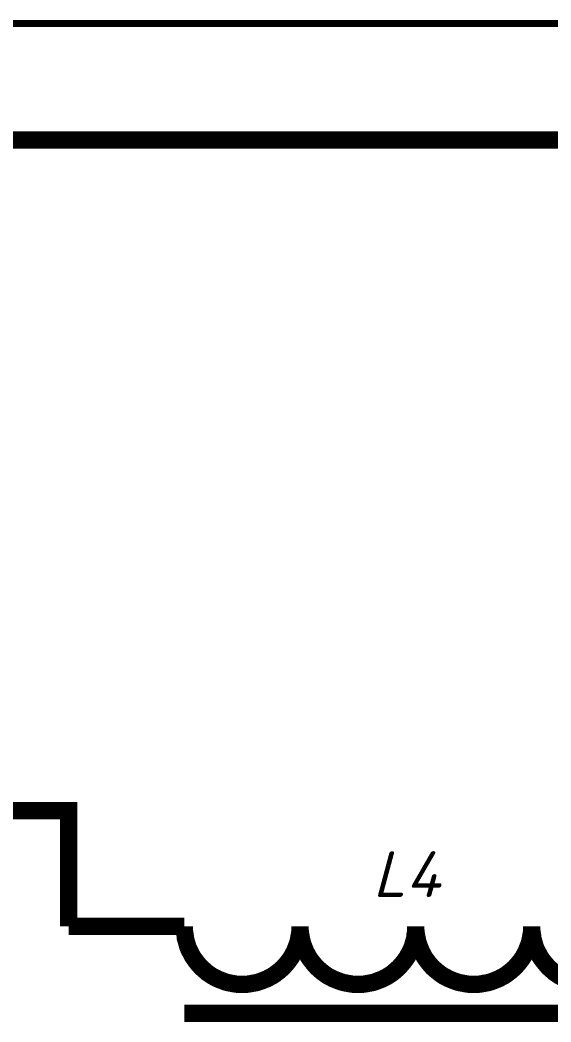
# Model space of a CAD drawing. Header units: inches. Extents: x 0 to 841, y 0 to 594.
# Drawn here: x 92.93 to 115.86, y 550.87 to 594.15 of the extents above; entities that cross this region are included whole.
import ezdxf

# ---------------------------------------------------------------- set-up
doc = ezdxf.new("R2010")
doc.units = ezdxf.units.IN
doc.layers.add('Sheet', color=255, linetype='Continuous')
doc.styles.get("Standard").update_dxf_attribs({"font": 'isocpeui.ttf'})

msp = doc.modelspace()

# ---------------------------------------------------------------- linework, layer by layer
at = {"layer": 'Sheet'}
for points in [[(0.045, 594, 0.3, 0.3, 0), (841, 594, 0.3, 0.3, 0), (841, 0, 0.3, 0.3, 0), (0.045, 0, 0.3, 0.3, 0), (0.045, 594, 0.3, 0.3, 0)], [(0.045, 594, 0.3, 0.3, 0), (841, 594, 0.3, 0.3, 0), (841, 0, 0.3, 0.3, 0), (0.045, 0, 0.3, 0.3, 0), (0.045, 594, 0.3, 0.3, 0)], [(0.045, 594, 0.0991, 0.0991, 0), (0.045, 0, 0.0991, 0.0991, 0), (841, 0, 0.0991, 0.0991, 0), (841, 594, 0.0991, 0.0991, 0), (0.045, 594, 0.0991, 0.0991, 0), (0.045, 594, 0.0991, 0.0991, 0)], [(0.045, 594, 0.0991, 0.0991, 0), (0.045, 0, 0.0991, 0.0991, 0), (841, 0, 0.0991, 0.0991, 0), (841, 594, 0.0991, 0.0991, 0), (0.045, 594, 0.0991, 0.0991, 0), (0.045, 594, 0.0991, 0.0991, 0)], [(20.032, 588.969, 0.749, 0.749, 0), (836.014, 588.969, 0.749, 0.749, 0), (836.014, 4.986, 0.749, 0.749, 0), (20.032, 4.986, 0.749, 0.749, 0), (20.032, 588.969, 0.749, 0.749, 0)]]:
    msp.add_lwpolyline(points, format="xyseb", close=True, dxfattribs=at)
for points in [[(42.524, 559.997, 0.749, 0.749, 0), (42.524, 559.997, 0.749, 0.749, 0), (52.529, 559.997, 0.749, 0.749, 0), (67.531, 559.997, 0.749, 0.749, 0), (67.531, 559.997, 0.749, 0.749, 0), (82.521, 559.997, 0.749, 0.749, 0), (89.944, 559.997, 0.749, 0.749, 0), (89.944, 559.997, 0.749, 0.749, 0), (95.03, 559.997, 0.749, 0.749, 0), (95.03, 555, 0.749, 0.749, 0), (95.03, 555, 0.749, 0.749, 0)], [(95.03, 555, 0.749, 0.749, 0), (100.027, 555, 0.749, 0.749, 0)], [(100.027, 555, 0.749, 0.749, 0), (100.027, 554.876, 0.749, 0.749, 0), (100.038, 554.741, 0.749, 0.749, 0), (100.061, 554.618, 0.749, 0.749, 0), (100.072, 554.494, 0.749, 0.749, 0), (100.106, 554.371, 0.749, 0.749, 0), (100.139, 554.259, 0.749, 0.749, 0), (100.173, 554.135, 0.749, 0.749, 0), (100.218, 554.023, 0.749, 0.749, 0), (100.274, 553.91, 0.749, 0.749, 0), (100.33, 553.809, 0.749, 0.749, 0), (100.386, 553.697, 0.749, 0.749, 0), (100.454, 553.596, 0.749, 0.749, 0), (100.521, 553.506, 0.749, 0.749, 0), (100.6, 553.405, 0.749, 0.749, 0), (100.678, 553.315, 0.749, 0.749, 0), (100.757, 553.225, 0.749, 0.749, 0), (100.847, 553.147, 0.749, 0.749, 0), (100.937, 553.068, 0.749, 0.749, 0), (101.026, 552.99, 0.749, 0.749, 0), (101.128, 552.922, 0.749, 0.749, 0), (101.229, 552.855, 0.749, 0.749, 0), (101.33, 552.799, 0.749, 0.749, 0), (101.442, 552.743, 0.749, 0.749, 0), (101.543, 552.698, 0.749, 0.749, 0), (101.666, 552.653, 0.749, 0.749, 0), (101.779, 552.608, 0.749, 0.749, 0), (101.891, 552.574, 0.749, 0.749, 0), (102.015, 552.552, 0.749, 0.749, 0), (102.138, 552.529, 0.749, 0.749, 0), (102.262, 552.507, 0.749, 0.749, 0), (102.396, 552.495, 0.749, 0.749, 0), (102.52, 552.495, 0.749, 0.749, 0)], [(102.52, 552.495, 0.749, 0.749, 0), (102.643, 552.495, 0.749, 0.749, 0), (102.778, 552.507, 0.749, 0.749, 0), (102.902, 552.529, 0.749, 0.749, 0), (103.025, 552.552, 0.749, 0.749, 0), (103.149, 552.574, 0.749, 0.749, 0), (103.261, 552.608, 0.749, 0.749, 0), (103.385, 552.653, 0.749, 0.749, 0), (103.497, 552.698, 0.749, 0.749, 0), (103.609, 552.743, 0.749, 0.749, 0), (103.71, 552.799, 0.749, 0.749, 0), (103.822, 552.855, 0.749, 0.749, 0), (103.924, 552.922, 0.749, 0.749, 0), (104.013, 552.99, 0.749, 0.749, 0), (104.114, 553.068, 0.749, 0.749, 0), (104.204, 553.147, 0.749, 0.749, 0), (104.294, 553.225, 0.749, 0.749, 0), (104.373, 553.315, 0.749, 0.749, 0), (104.451, 553.405, 0.749, 0.749, 0), (104.53, 553.506, 0.749, 0.749, 0), (104.597, 553.596, 0.749, 0.749, 0), (104.665, 553.697, 0.749, 0.749, 0), (104.721, 553.809, 0.749, 0.749, 0), (104.777, 553.91, 0.749, 0.749, 0), (104.822, 554.023, 0.749, 0.749, 0), (104.867, 554.135, 0.749, 0.749, 0), (104.912, 554.259, 0.749, 0.749, 0), (104.945, 554.371, 0.749, 0.749, 0), (104.968, 554.494, 0.749, 0.749, 0), (104.99, 554.618, 0.749, 0.749, 0), (105.013, 554.741, 0.749, 0.749, 0), (105.024, 554.876, 0.749, 0.749, 0), (105.024, 555, 0.749, 0.749, 0)], [(105.024, 555, 0.749, 0.749, 0), (105.024, 554.876, 0.749, 0.749, 0), (105.035, 554.741, 0.749, 0.749, 0), (105.058, 554.618, 0.749, 0.749, 0), (105.08, 554.494, 0.749, 0.749, 0), (105.103, 554.371, 0.749, 0.749, 0), (105.136, 554.259, 0.749, 0.749, 0), (105.181, 554.135, 0.749, 0.749, 0), (105.226, 554.023, 0.749, 0.749, 0), (105.271, 553.91, 0.749, 0.749, 0), (105.327, 553.809, 0.749, 0.749, 0), (105.383, 553.697, 0.749, 0.749, 0), (105.451, 553.596, 0.749, 0.749, 0), (105.518, 553.506, 0.749, 0.749, 0), (105.597, 553.405, 0.749, 0.749, 0), (105.675, 553.315, 0.749, 0.749, 0), (105.754, 553.225, 0.749, 0.749, 0), (105.844, 553.147, 0.749, 0.749, 0), (105.933, 553.068, 0.749, 0.749, 0), (106.035, 552.99, 0.749, 0.749, 0), (106.124, 552.922, 0.749, 0.749, 0), (106.225, 552.855, 0.749, 0.749, 0), (106.338, 552.799, 0.749, 0.749, 0), (106.439, 552.743, 0.749, 0.749, 0), (106.551, 552.698, 0.749, 0.749, 0), (106.663, 552.653, 0.749, 0.749, 0), (106.787, 552.608, 0.749, 0.749, 0), (106.899, 552.574, 0.749, 0.749, 0), (107.023, 552.552, 0.749, 0.749, 0), (107.146, 552.529, 0.749, 0.749, 0), (107.27, 552.507, 0.749, 0.749, 0), (107.404, 552.495, 0.749, 0.749, 0), (107.528, 552.495, 0.749, 0.749, 0)], [(107.528, 552.495, 0.749, 0.749, 0), (107.652, 552.495, 0.749, 0.749, 0), (107.786, 552.507, 0.749, 0.749, 0), (107.91, 552.529, 0.749, 0.749, 0), (108.033, 552.552, 0.749, 0.749, 0), (108.157, 552.574, 0.749, 0.749, 0), (108.269, 552.608, 0.749, 0.749, 0), (108.381, 552.653, 0.749, 0.749, 0), (108.505, 552.698, 0.749, 0.749, 0), (108.606, 552.743, 0.749, 0.749, 0), (108.718, 552.799, 0.749, 0.749, 0), (108.819, 552.855, 0.749, 0.749, 0), (108.92, 552.922, 0.749, 0.749, 0), (109.021, 552.99, 0.749, 0.749, 0), (109.111, 553.068, 0.749, 0.749, 0), (109.201, 553.147, 0.749, 0.749, 0), (109.291, 553.225, 0.749, 0.749, 0), (109.37, 553.315, 0.749, 0.749, 0), (109.448, 553.405, 0.749, 0.749, 0), (109.527, 553.506, 0.749, 0.749, 0), (109.594, 553.596, 0.749, 0.749, 0), (109.661, 553.697, 0.749, 0.749, 0), (109.718, 553.809, 0.749, 0.749, 0), (109.774, 553.91, 0.749, 0.749, 0), (109.83, 554.023, 0.749, 0.749, 0), (109.875, 554.135, 0.749, 0.749, 0), (109.909, 554.259, 0.749, 0.749, 0), (109.942, 554.371, 0.749, 0.749, 0), (109.976, 554.494, 0.749, 0.749, 0), (109.987, 554.618, 0.749, 0.749, 0), (110.01, 554.741, 0.749, 0.749, 0), (110.021, 554.876, 0.749, 0.749, 0), (110.021, 555, 0.749, 0.749, 0)], [(110.021, 555, 0.749, 0.749, 0), (110.021, 554.876, 0.749, 0.749, 0), (110.032, 554.741, 0.749, 0.749, 0), (110.054, 554.618, 0.749, 0.749, 0), (110.077, 554.494, 0.749, 0.749, 0), (110.099, 554.371, 0.749, 0.749, 0), (110.133, 554.259, 0.749, 0.749, 0), (110.178, 554.135, 0.749, 0.749, 0), (110.223, 554.023, 0.749, 0.749, 0), (110.268, 553.91, 0.749, 0.749, 0), (110.324, 553.809, 0.749, 0.749, 0), (110.38, 553.697, 0.749, 0.749, 0), (110.448, 553.596, 0.749, 0.749, 0), (110.515, 553.506, 0.749, 0.749, 0), (110.593, 553.405, 0.749, 0.749, 0), (110.672, 553.315, 0.749, 0.749, 0), (110.751, 553.225, 0.749, 0.749, 0), (110.841, 553.147, 0.749, 0.749, 0), (110.93, 553.068, 0.749, 0.749, 0), (111.031, 552.99, 0.749, 0.749, 0), (111.121, 552.922, 0.749, 0.749, 0), (111.222, 552.855, 0.749, 0.749, 0), (111.335, 552.799, 0.749, 0.749, 0), (111.436, 552.743, 0.749, 0.749, 0), (111.548, 552.698, 0.749, 0.749, 0), (111.66, 552.653, 0.749, 0.749, 0), (111.784, 552.608, 0.749, 0.749, 0), (111.896, 552.574, 0.749, 0.749, 0), (112.02, 552.552, 0.749, 0.749, 0), (112.143, 552.529, 0.749, 0.749, 0), (112.267, 552.507, 0.749, 0.749, 0), (112.401, 552.495, 0.749, 0.749, 0), (112.525, 552.495, 0.749, 0.749, 0)], [(112.525, 552.495, 0.749, 0.749, 0), (112.648, 552.495, 0.749, 0.749, 0), (112.783, 552.507, 0.749, 0.749, 0), (112.907, 552.529, 0.749, 0.749, 0), (113.03, 552.552, 0.749, 0.749, 0), (113.154, 552.574, 0.749, 0.749, 0), (113.266, 552.608, 0.749, 0.749, 0), (113.389, 552.653, 0.749, 0.749, 0), (113.502, 552.698, 0.749, 0.749, 0), (113.614, 552.743, 0.749, 0.749, 0), (113.715, 552.799, 0.749, 0.749, 0), (113.827, 552.855, 0.749, 0.749, 0), (113.928, 552.922, 0.749, 0.749, 0), (114.018, 552.99, 0.749, 0.749, 0), (114.119, 553.068, 0.749, 0.749, 0), (114.209, 553.147, 0.749, 0.749, 0), (114.299, 553.225, 0.749, 0.749, 0), (114.378, 553.315, 0.749, 0.749, 0), (114.456, 553.405, 0.749, 0.749, 0), (114.535, 553.506, 0.749, 0.749, 0), (114.602, 553.596, 0.749, 0.749, 0), (114.67, 553.697, 0.749, 0.749, 0), (114.726, 553.809, 0.749, 0.749, 0), (114.782, 553.91, 0.749, 0.749, 0), (114.827, 554.023, 0.749, 0.749, 0), (114.872, 554.135, 0.749, 0.749, 0), (114.917, 554.259, 0.749, 0.749, 0), (114.95, 554.371, 0.749, 0.749, 0), (114.973, 554.494, 0.749, 0.749, 0), (114.995, 554.618, 0.749, 0.749, 0), (115.018, 554.741, 0.749, 0.749, 0), (115.029, 554.876, 0.749, 0.749, 0), (115.029, 555, 0.749, 0.749, 0)], [(115.029, 555, 0.749, 0.749, 0), (115.029, 554.876, 0.749, 0.749, 0), (115.04, 554.741, 0.749, 0.749, 0), (115.063, 554.618, 0.749, 0.749, 0), (115.074, 554.494, 0.749, 0.749, 0), (115.107, 554.371, 0.749, 0.749, 0), (115.141, 554.259, 0.749, 0.749, 0), (115.175, 554.135, 0.749, 0.749, 0), (115.22, 554.023, 0.749, 0.749, 0), (115.276, 553.91, 0.749, 0.749, 0), (115.332, 553.809, 0.749, 0.749, 0), (115.388, 553.697, 0.749, 0.749, 0), (115.456, 553.596, 0.749, 0.749, 0), (115.523, 553.506, 0.749, 0.749, 0), (115.602, 553.405, 0.749, 0.749, 0), (115.68, 553.315, 0.749, 0.749, 0), (115.759, 553.225, 0.749, 0.749, 0), (115.849, 553.147, 0.749, 0.749, 0), (115.938, 553.068, 0.749, 0.749, 0), (116.028, 552.99, 0.749, 0.749, 0), (116.129, 552.922, 0.749, 0.749, 0), (116.23, 552.855, 0.749, 0.749, 0), (116.331, 552.799, 0.749, 0.749, 0)], [(100.027, 555, 0.3, 0.3, 0), (95.03, 555, 0.3, 0.3, 0)], [(120.026, 551.249, 0.749, 0.749, 0), (100.027, 551.249, 0.749, 0.749, 0)]]:
    msp.add_lwpolyline(points, format="xyseb", dxfattribs=at)

# ---------------------------------------------------------------- texts
msp.add_text('L4', height=1.9764, dxfattribs=at).set_placement((108.157, 556.269))

doc.saveas('drawing.dxf')
